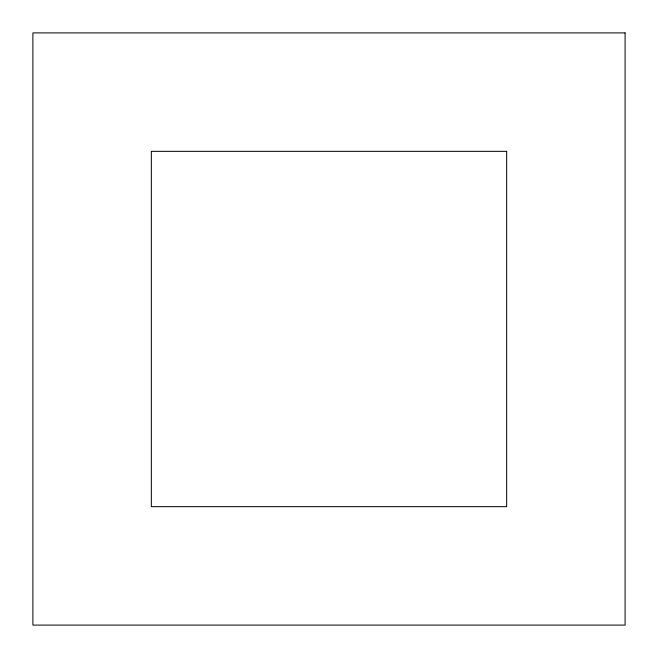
<?xml version="1.0" encoding="UTF-8"?>
<svg xmlns="http://www.w3.org/2000/svg" width="658" height="658" viewBox="0 0 658 658"><rect width="100%" height="100%" fill="white"/><g stroke="black" fill="none" stroke-linecap="round" stroke-linejoin="round"><path stroke-width="0.99" d="M625.1 32.9L32.9 32.9L32.9 625.1L625.1 625.1L625.1 32.9M506.66 151.34L151.34 151.34L151.34 506.66L506.66 506.66L506.66 151.34"/></g></svg>
